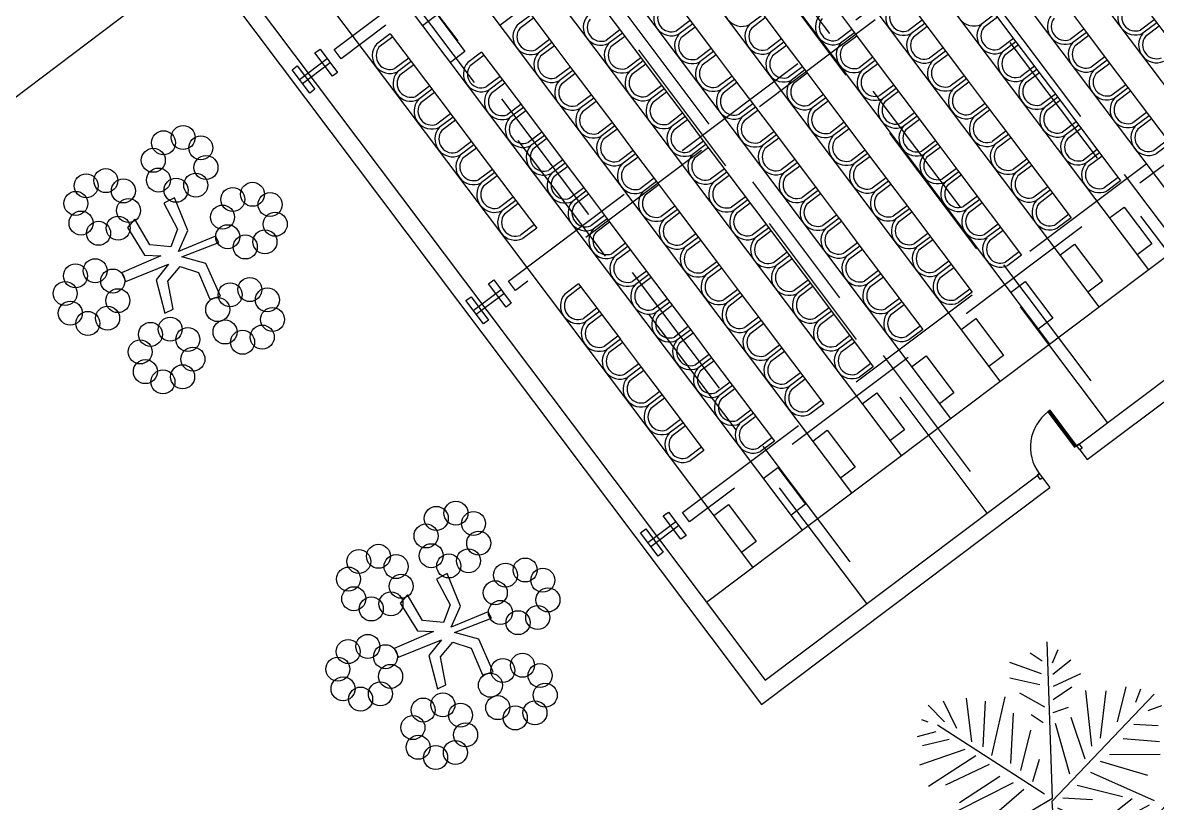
# Model space of a CAD drawing. Header units: millimetres. Extents: x -17017 to 2697, y 1903 to 18260.
# Drawn here: x -16982.965 to -16979.051, y 18223.703 to 18226.397 of the extents above; entities that cross this region are included whole.
import ezdxf

# ---------------------------------------------------------------- set-up
doc = ezdxf.new("R2010")
doc.units = ezdxf.units.MM
doc.linetypes.add('DASHED', pattern=[0.75, 0.5, -0.25])
for name, color, linetype in [('1', 7, 'Continuous'), ('A-Door', 150, 'Continuous'), ('A-Glaz', 92, 'Continuous'), ('CAY', 94, 'Continuous'), ('NET 01', 8, 'Continuous'), ('NT', 1, 'Continuous'), ('red', 1, 'Continuous')]:
    doc.layers.add(name, color=color, linetype=linetype)
doc.styles.add('ATT', font='romans.shx')

# ---------------------------------------------------------------- blocks, each defined once
blk = doc.blocks.new('A$C087A3AA9')
at = {"layer": 'A-Door'}
for points in [[(853, 95), (853, 853), (805, 853), (805, 95)], [(47, 95), (47, 0), (0, 0), (0, 95)], [(900, 95), (900, 0), (853, 0), (853, 95)]]:
    blk.add_lwpolyline(points, close=True, dxfattribs=at)
at = {"layer": 'A-Glaz'}
blk.add_line((829, 853), (829, 95), dxfattribs=at)
at = {"layer": 'NT'}
blk.add_arc((805, 95), 758, 90, 180, dxfattribs=at)
blk = doc.blocks.new('12PPLT13')
at = {"color": 0, "linetype": 'ByBlock'}
for p, q in [((0.0426, 0.2163), (0.1175, 0.5123)), ((0.0819, 0.4233), (0.0324, 0.5059)), ((0.1251, 0.4411), (0.1645, 0.4767)), ((0.0718, 0.3738), (-0.0324, 0.4627)), ((-0.3133, 0.3476), (-0.3336, 0.3946)), ((-0.2128, 0.2671), (-0.209, 0.3928)), ((-0.1544, 0.2226), (-0.1658, 0.3967)), ((0.1137, 0.4017), (0.2064, 0.4233)), ((0.0175, 0.0323), (-0.3715, 0.3655)), ((-0.2636, 0.3014), (-0.2636, 0.3852)), ((-0.1302, 0.1921), (-0.0908, 0.3573)), ((-0.0908, 0.1604), (-0.0044, 0.3852)), ((0.0502, 0.3052), (0.0108, 0.37)), ((0.1137, 0.3624), (0.2319, 0.3878)), ((-0.3397, 0.304), (-0.3867, 0.3193)), ((0.0921, 0.3268), (0.2242, 0.3268)), ((-0.0438, 0.1172), (-0.0121, 0.2747)), ((0.0387, 0.2556), (-0.007, 0.309)), ((0.0781, 0.2772), (0.1671, 0.2874)), ((0.1887, 0.0854), (0.2598, 0.2938)), ((0.2357, 0.093), (0.3271, 0.2861)), ((-0.269, 0.2445), (-0.3909, 0.2673)), ((0.0642, 0.2264), (0.0997, 0.2379)), ((0.0946, 0.074), (0.1302, 0.2391)), ((0.1455, 0.0854), (0.1848, 0.2709)), ((0.2916, 0.0892), (0.3932, 0.2467)), ((-0.209, 0.1883), (-0.3741, 0.1997)), ((0.3462, 0.1045), (0.4453, 0.1997)), ((-0.181, 0.1604), (-0.3716, 0.1299)), ((0.0032, 0.0702), (0.0032, 0.1718)), ((0.4211, 0.1172), (0.472, 0.168)), ((-0.134, 0.14), (-0.275, 0.0841)), ((0.0387, 0.0536), (0.0781, 0.1527)), ((-0.38, 0.0169), (-0.4288, 0.1095)), ((-0.3346, 0.0191), (-0.3818, 0.0803)), ((-0.0794, 0.0892), (-0.2522, 0.0308)), ((0.0175, 0.0323), (0.4923, 0.0968)), ((-0.4211, 0.013), (-0.4745, 0.0727)), ((-0.2891, 0.0211), (-0.3106, 0.0727)), ((0.303, 0.0498), (0.4326, -0.0569)), ((0.3614, 0.0498), (0.4567, -0.0213)), ((0.4364, 0.0536), (0.4999, 0.0219)), ((0.0071, 0.0339), (-0.5317, -0.0124)), ((-0.4605, 0.0092), (-0.5075, 0.027)), ((-0.0058, 0.0056), (-0.2242, -0.3757)), ((0.0071, 0.0339), (0.2789, -0.377)), ((0.0553, 0.0308), (0.1175, -0.0289)), ((0.0985, 0.0257), (0.2039, -0.048)), ((0.1607, 0.0219), (0.2712, -0.1153)), ((0.2128, 0.0308), (0.3271, -0.1509)), ((0.2636, 0.0219), (0.3665, -0.0963)), ((-0.4643, -0.0264), (-0.4898, -0.0696)), ((-0.4211, -0.0264), (-0.4542, -0.1369)), ((-0.3818, -0.0302), (-0.3996, -0.1344)), ((-0.3063, -0.0091), (-0.35, -0.0975)), ((-0.2523, -0.0111), (-0.2777, -0.0543)), ((-0.0476, -0.0366), (-0.1264, -0.0175)), ((-0.0832, -0.0797), (-0.2242, -0.0531)), ((-0.0186, -0.066), (0.0755, -0.1639)), ((-0.1061, -0.1153), (-0.2801, -0.1153)), ((-0.04, -0.1039), (0.0667, -0.2894)), ((0.1201, -0.1136), (0.1887, -0.092)), ((-0.1302, -0.1826), (-0.3348, -0.1471)), ((-0.0591, -0.1509), (0.0387, -0.2855)), ((0.1088, -0.1306), (0.0948, -0.1852)), ((0.1527, -0.1499), (0.2175, -0.1473)), ((0.1785, -0.1941), (0.275, -0.1483)), ((-0.0985, -0.1903), (-0.0197, -0.3364)), ((0.1391, -0.1801), (0.1035, -0.269)), ((-0.1582, -0.2144), (-0.3157, -0.2144)), ((0.1645, -0.2297), (0.0921, -0.3338)), ((0.2064, -0.2297), (0.3424, -0.2017)), ((-0.1734, -0.2538), (-0.3233, -0.2805)), ((-0.1264, -0.2373), (-0.0121, -0.3948)), ((0.1887, -0.2728), (0.1213, -0.4266)), ((0.2319, -0.269), (0.3564, -0.2665)), ((-0.2166, -0.3084), (-0.3081, -0.3592)), ((-0.1455, -0.2767), (-0.0832, -0.4304)), ((0.2064, -0.3084), (0.1785, -0.4228)), ((0.2535, -0.2868), (0.3424, -0.316)), ((-0.2369, -0.3516), (-0.2916, -0.4113)), ((-0.1772, -0.3326), (-0.1505, -0.4228)), ((0.2319, -0.33), (0.2217, -0.4228)), ((0.275, -0.3478), (0.3284, -0.3516)), ((-0.2014, -0.3796), (-0.181, -0.4431)), ((0.2611, -0.377), (0.2674, -0.4228)), ((-0.2331, -0.4075), (-0.2407, -0.4304)), ((0.2928, -0.3948), (0.3106, -0.4012))]:
    blk.add_line(p, q, dxfattribs=at)
at = {"color": 0, "linetype": 'ByBlock', "style": 'ATT'}
for tag, p, flags in [('ITEM', (-1, -3.25), 3), ('ROOM_NUMBER', (-1, -4.5833), 1)]:
    blk.add_attdef(tag, p, '', height=1, dxfattribs=dict(at, flags=flags))
blk = doc.blocks.new('Archi.Space.tree151')
at = {"layer": 'CAY'}
for p, q in [((108.588, 50.499), (108.484, 50.439)), ((108.871, 49.877), (108.588, 50.499)), ((109.51, 50.579), (108.96, 50.298)), ((109.57, 50.399), (109.51, 50.579)), ((108.484, 50.439), (108.781, 49.816)), ((109.124, 50.178), (109.57, 50.399)), ((108.96, 50.298), (108.871, 49.877)), ((109.034, 49.857), (109.124, 50.178)), ((108.41, 49.957), (107.859, 49.697)), ((108.781, 49.816), (108.41, 49.957)), ((107.963, 49.515), (108.395, 49.776)), ((108.395, 49.776), (108.707, 49.676)), ((109.302, 49.656), (109.034, 49.857)), ((109.778, 49.776), (109.302, 49.656)), ((109.853, 49.636), (109.778, 49.776)), ((107.859, 49.697), (107.963, 49.515)), ((108.707, 49.676), (108.692, 49.314)), ((109.005, 49.656), (109.287, 49.455)), ((109.347, 48.933), (109.005, 49.656)), ((109.287, 49.455), (109.853, 49.636)), ((108.871, 49.515), (109.198, 48.853)), ((108.871, 49.234), (108.871, 49.515)), ((108.692, 49.314), (108.261, 49.033)), ((108.41, 48.913), (108.871, 49.234)), ((108.261, 49.033), (108.41, 48.913)), ((109.198, 48.853), (109.347, 48.933))]:
    blk.add_line(p, q, dxfattribs=at)
for centre in [(109.866, 51.496), (107.887, 51.349), (108.222, 51.456), (108.534, 51.295), (109.532, 51.389), (110.178, 51.335), (109.371, 51.077), (107.727, 51.037), (108.641, 50.961), (110.285, 51.001), (107.833, 50.702), (109.478, 50.743), (110.124, 50.689), (108.146, 50.542), (108.48, 50.648), (109.745, 50.542), (106.973, 50.104), (107.308, 50.211), (110.621, 50.161), (107.62, 50.051), (110.287, 50.054), (110.934, 50), (106.812, 49.792), (107.727, 49.716), (110.126, 49.742), (111.04, 49.665), (106.919, 49.458), (107.566, 49.404), (110.233, 49.407), (110.88, 49.353), (107.231, 49.297), (110.545, 49.246), (107.786, 48.809), (108.12, 48.916), (108.432, 48.755), (109.682, 48.815), (109.348, 48.708), (109.994, 48.654), (107.625, 48.497), (108.539, 48.421), (109.187, 48.396), (107.732, 48.163), (110.101, 48.319), (108.044, 48.002), (108.378, 48.109), (109.294, 48.061), (109.94, 48.007), (109.606, 47.9)]:
    blk.add_circle(centre, 0.207, dxfattribs=at)

msp = doc.modelspace()

# ---------------------------------------------------------------- linework, layer by layer
at = {"layer": '1'}
for p, q in [((-16982.7853, 18231.1777), (-16978.7405, 18225.801)), ((-16982.956, 18231.0493), (-16978.9111, 18225.6727)), ((-16983.1266, 18230.9209), (-16979.0818, 18225.5443)), ((-16983.2972, 18230.7926), (-16979.2524, 18225.4159)), ((-16983.4679, 18230.6642), (-16979.4231, 18225.2876)), ((-16983.6385, 18230.5358), (-16979.5937, 18225.1592)), ((-16983.8091, 18230.4075), (-16979.7643, 18225.0308)), ((-16983.9798, 18230.2791), (-16979.935, 18224.9025)), ((-16984.1504, 18230.1507), (-16980.1056, 18224.7741)), ((-16984.9369, 18230.0533), (-16980.416, 18224.0439)), ((-16984.8528, 18230.0414), (-16980.4042, 18224.1279)), ((-16984.321, 18230.0224), (-16980.2762, 18224.6457)), ((-16980.4469, 18224.5174), (-16984.4917, 18229.894)), ((-16980.726, 18226.4887), (-16980.5817, 18226.2969)), ((-16979.9255, 18226.4902), (-16979.8534, 18226.3943)), ((-16979.6827, 18226.5227), (-16979.5385, 18226.3309)), ((-16979.1251, 18226.4918), (-16979.0529, 18226.3959)), ((-16980.9688, 18226.4562), (-16980.8966, 18226.3603)), ((-16980.1683, 18226.4578), (-16980.0962, 18226.3619)), ((-16979.3678, 18226.4593), (-16979.2957, 18226.3634)), ((-16981.2115, 18226.4238), (-16981.2592, 18226.3879)), ((-16981.2031, 18226.4126), (-16981.2507, 18226.3767)), ((-16981.2115, 18226.4238), (-16981.1394, 18226.3279)), ((-16980.411, 18226.4253), (-16980.4587, 18226.3895)), ((-16980.411, 18226.4253), (-16980.4587, 18226.3894)), ((-16980.4026, 18226.4141), (-16980.4503, 18226.3782)), ((-16980.4111, 18226.4253), (-16980.3389, 18226.3294)), ((-16979.6106, 18226.4268), (-16979.6583, 18226.391)), ((-16979.6106, 18226.4268), (-16979.6583, 18226.391)), ((-16979.6022, 18226.4156), (-16979.6498, 18226.3797)), ((-16979.0613, 18226.4071), (-16979.109, 18226.3712)), ((-16980.905, 18226.3716), (-16980.9527, 18226.3357)), ((-16980.6623, 18226.404), (-16980.7099, 18226.3682)), ((-16980.6538, 18226.3928), (-16980.7015, 18226.357)), ((-16980.6538, 18226.3928), (-16980.7015, 18226.357)), ((-16980.6454, 18226.3816), (-16980.693, 18226.3458)), ((-16980.1046, 18226.3731), (-16980.1522, 18226.3372)), ((-16979.8618, 18226.4055), (-16979.9095, 18226.3697)), ((-16979.8534, 18226.3943), (-16979.901, 18226.3585)), ((-16979.8534, 18226.3943), (-16979.901, 18226.3585)), ((-16979.8449, 18226.3831), (-16979.8926, 18226.3473)), ((-16979.8534, 18226.3943), (-16979.7091, 18226.2025)), ((-16979.3041, 18226.3746), (-16979.3518, 18226.3387)), ((-16979.0529, 18226.3959), (-16979.1006, 18226.36)), ((-16979.0529, 18226.3959), (-16979.1006, 18226.36)), ((-16979.0445, 18226.3847), (-16979.0921, 18226.3488)), ((-16979.0529, 18226.3959), (-16978.8365, 18226.1082)), ((-16981.6971, 18226.3588), (-16981.7447, 18226.323)), ((-16981.6971, 18226.3588), (-16981.7447, 18226.323)), ((-16981.6886, 18226.3476), (-16981.7363, 18226.3118)), ((-16981.6971, 18226.3588), (-16981.6249, 18226.2629)), ((-16981.1478, 18226.3391), (-16981.1955, 18226.3032)), ((-16980.8966, 18226.3604), (-16980.9443, 18226.3245)), ((-16980.8966, 18226.3604), (-16980.9443, 18226.3245)), ((-16980.8882, 18226.3491), (-16980.9358, 18226.3133)), ((-16980.8966, 18226.3604), (-16980.7523, 18226.1686)), ((-16980.3474, 18226.3406), (-16980.395, 18226.3048)), ((-16980.3389, 18226.3294), (-16980.3866, 18226.2935)), ((-16980.3389, 18226.3294), (-16980.3866, 18226.2935)), ((-16980.3389, 18226.3294), (-16980.2668, 18226.2335)), ((-16980.0961, 18226.3619), (-16980.1438, 18226.326)), ((-16980.0962, 18226.3619), (-16980.1438, 18226.326)), ((-16980.0877, 18226.3506), (-16980.1354, 18226.3148)), ((-16980.0962, 18226.3619), (-16980.024, 18226.266)), ((-16979.5469, 18226.3421), (-16979.5946, 18226.3063)), ((-16979.5385, 18226.3309), (-16979.5861, 18226.2951)), ((-16979.5385, 18226.3309), (-16979.5861, 18226.2951)), ((-16979.5385, 18226.3309), (-16979.4663, 18226.235)), ((-16979.2957, 18226.3634), (-16979.3434, 18226.3275)), ((-16979.2957, 18226.3634), (-16979.3433, 18226.3275)), ((-16979.2873, 18226.3522), (-16979.3349, 18226.3163)), ((-16979.2957, 18226.3634), (-16979.2235, 18226.2675)), ((-16981.3821, 18226.2954), (-16981.4298, 18226.2596)), ((-16981.3822, 18226.2954), (-16981.31, 18226.1995)), ((-16981.1394, 18226.3279), (-16981.187, 18226.292)), ((-16981.1394, 18226.3279), (-16981.187, 18226.292)), ((-16981.131, 18226.3167), (-16981.1786, 18226.2808)), ((-16981.1394, 18226.3279), (-16981.0672, 18226.232)), ((-16980.5901, 18226.3081), (-16980.6378, 18226.2723)), ((-16980.5817, 18226.2969), (-16980.6293, 18226.2611)), ((-16980.5817, 18226.2969), (-16980.6293, 18226.2611)), ((-16980.5817, 18226.2969), (-16980.5096, 18226.201)), ((-16980.3305, 18226.3182), (-16980.3782, 18226.2823)), ((-16979.7897, 18226.3097), (-16979.8373, 18226.2738)), ((-16979.7812, 18226.2985), (-16979.8289, 18226.2626)), ((-16979.7812, 18226.2985), (-16979.8289, 18226.2626)), ((-16979.53, 18226.3197), (-16979.5777, 18226.2838)), ((-16981.6334, 18226.2741), (-16981.681, 18226.2383)), ((-16981.6249, 18226.2629), (-16981.6726, 18226.2271)), ((-16981.6249, 18226.2629), (-16981.6726, 18226.2271)), ((-16981.6165, 18226.2517), (-16981.6641, 18226.2159)), ((-16981.6249, 18226.2629), (-16981.4806, 18226.0711)), ((-16981.3737, 18226.2842), (-16981.4214, 18226.2483)), ((-16980.8329, 18226.2757), (-16980.8805, 18226.2398)), ((-16980.8244, 18226.2645), (-16980.8721, 18226.2286)), ((-16980.8244, 18226.2645), (-16980.8721, 18226.2286)), ((-16980.816, 18226.2532), (-16980.8637, 18226.2174)), ((-16980.5733, 18226.2857), (-16980.6209, 18226.2499)), ((-16980.0325, 18226.2772), (-16980.0801, 18226.2413)), ((-16980.024, 18226.266), (-16980.0717, 18226.2301)), ((-16980.024, 18226.266), (-16980.0717, 18226.2301)), ((-16980.0156, 18226.2548), (-16980.0632, 18226.2189)), ((-16980.024, 18226.266), (-16979.8797, 18226.0742)), ((-16979.7728, 18226.2872), (-16979.8205, 18226.2514)), ((-16979.232, 18226.2787), (-16979.2796, 18226.2429)), ((-16979.2235, 18226.2675), (-16979.2712, 18226.2316)), ((-16979.2235, 18226.2675), (-16979.2712, 18226.2317)), ((-16979.2151, 18226.2563), (-16979.2628, 18226.2204)), ((-16979.2235, 18226.2675), (-16979.0071, 18225.9798)), ((-16981.3184, 18226.2107), (-16981.3661, 18226.1749)), ((-16981.0757, 18226.2432), (-16981.1233, 18226.2073)), ((-16981.0672, 18226.232), (-16981.1149, 18226.1961)), ((-16981.0672, 18226.232), (-16981.1149, 18226.1961)), ((-16981.0588, 18226.2208), (-16981.1065, 18226.1849)), ((-16981.0672, 18226.232), (-16980.923, 18226.0402)), ((-16980.518, 18226.2122), (-16980.5656, 18226.1764)), ((-16980.2752, 18226.2447), (-16980.3229, 18226.2089)), ((-16980.2668, 18226.2335), (-16980.3145, 18226.1976)), ((-16980.2668, 18226.2335), (-16980.3144, 18226.1976)), ((-16980.2584, 18226.2223), (-16980.306, 18226.1864)), ((-16980.2668, 18226.2335), (-16980.1947, 18226.1376)), ((-16979.7175, 18226.2138), (-16979.7652, 18226.1779)), ((-16979.4748, 18226.2462), (-16979.5224, 18226.2104)), ((-16979.4663, 18226.235), (-16979.514, 18226.1992)), ((-16979.4663, 18226.235), (-16979.514, 18226.1992)), ((-16979.4579, 18226.2238), (-16979.5055, 18226.188)), ((-16979.4663, 18226.235), (-16979.3942, 18226.1391)), ((-16981.5612, 18226.1783), (-16981.6089, 18226.1424)), ((-16981.31, 18226.1995), (-16981.3577, 18226.1637)), ((-16981.31, 18226.1995), (-16981.3577, 18226.1637)), ((-16981.3016, 18226.1883), (-16981.3492, 18226.1524)), ((-16981.31, 18226.1995), (-16981.2379, 18226.1036)), ((-16980.7608, 18226.1798), (-16980.8084, 18226.1439)), ((-16980.6067, 18224.3971), (-16978.2286, 18226.1861)), ((-16980.5095, 18226.201), (-16980.5572, 18226.1652)), ((-16980.5096, 18226.201), (-16980.5572, 18226.1652)), ((-16980.5011, 18226.1898), (-16980.5488, 18226.154)), ((-16980.5096, 18226.201), (-16980.4374, 18226.1051)), ((-16979.9603, 18226.1813), (-16980.008, 18226.1454)), ((-16979.7091, 18226.2026), (-16979.7568, 18226.1667)), ((-16979.7091, 18226.2025), (-16979.7568, 18226.1667)), ((-16979.7007, 18226.1913), (-16979.7483, 18226.1555)), ((-16979.7091, 18226.2025), (-16979.637, 18226.1066)), ((-16979.1598, 18226.1828), (-16979.2075, 18226.147)), ((-16979.1514, 18226.1716), (-16979.1991, 18226.1358)), ((-16979.1514, 18226.1716), (-16979.1991, 18226.1358)), ((-16981.5528, 18226.167), (-16981.6004, 18226.1312)), ((-16981.5528, 18226.167), (-16981.6004, 18226.1312)), ((-16981.5444, 18226.1558), (-16981.592, 18226.12)), ((-16981.0035, 18226.1473), (-16981.0512, 18226.1115)), ((-16980.9951, 18226.1361), (-16981.0427, 18226.1002)), ((-16980.9951, 18226.1361), (-16981.0427, 18226.1002)), ((-16980.7523, 18226.1686), (-16980.8, 18226.1327)), ((-16980.7523, 18226.1686), (-16980.8, 18226.1327)), ((-16980.7439, 18226.1573), (-16980.7916, 18226.1215)), ((-16980.7523, 18226.1686), (-16980.6802, 18226.0727)), ((-16980.2031, 18226.1488), (-16980.2507, 18226.113)), ((-16980.1946, 18226.1376), (-16980.2423, 18226.1017)), ((-16980.1946, 18226.1376), (-16980.2423, 18226.1018)), ((-16980.1946, 18226.1376), (-16980.0504, 18225.9458)), ((-16979.9519, 18226.1701), (-16979.9995, 18226.1342)), ((-16979.9519, 18226.1701), (-16979.9995, 18226.1342)), ((-16979.9434, 18226.1589), (-16979.9911, 18226.123)), ((-16979.4026, 18226.1503), (-16979.4503, 18226.1145)), ((-16979.3942, 18226.1391), (-16979.4418, 18226.1033)), ((-16979.3942, 18226.1391), (-16979.4418, 18226.1033)), ((-16979.3942, 18226.1391), (-16979.1777, 18225.8515)), ((-16979.143, 18226.1604), (-16979.1906, 18226.1245)), ((-16981.2463, 18226.1148), (-16981.294, 18226.079)), ((-16981.2379, 18226.1036), (-16981.2855, 18226.0678)), ((-16981.2379, 18226.1036), (-16981.2855, 18226.0678)), ((-16981.2379, 18226.1036), (-16981.0936, 18225.9118)), ((-16980.9867, 18226.1249), (-16981.0343, 18226.089)), ((-16980.4459, 18226.1163), (-16980.4935, 18226.0805)), ((-16980.4374, 18226.1051), (-16980.4851, 18226.0693)), ((-16980.4374, 18226.1051), (-16980.4851, 18226.0693)), ((-16980.429, 18226.0939), (-16980.4767, 18226.0581)), ((-16980.4374, 18226.1051), (-16980.3653, 18226.0092)), ((-16980.1862, 18226.1264), (-16980.2339, 18226.0905)), ((-16979.6454, 18226.1179), (-16979.6931, 18226.082)), ((-16979.637, 18226.1067), (-16979.6846, 18226.0708)), ((-16979.6369, 18226.1067), (-16979.6846, 18226.0708)), ((-16979.6285, 18226.0954), (-16979.6762, 18226.0596)), ((-16979.637, 18226.1067), (-16979.5648, 18226.0108)), ((-16979.3857, 18226.1279), (-16979.4334, 18226.0921)), ((-16981.4891, 18226.0824), (-16981.5367, 18226.0465)), ((-16981.4806, 18226.0712), (-16981.5283, 18226.0353)), ((-16981.4806, 18226.0711), (-16981.5283, 18226.0353)), ((-16981.4722, 18226.0599), (-16981.5199, 18226.0241)), ((-16981.4807, 18226.0711), (-16981.4085, 18225.9752)), ((-16981.2294, 18226.0924), (-16981.2771, 18226.0566)), ((-16980.6886, 18226.0839), (-16980.7363, 18226.048)), ((-16980.6802, 18226.0727), (-16980.7279, 18226.0368)), ((-16980.6802, 18226.0727), (-16980.7278, 18226.0368)), ((-16980.6718, 18226.0614), (-16980.7194, 18226.0256)), ((-16980.6802, 18226.0727), (-16980.6081, 18225.9768)), ((-16979.8882, 18226.0854), (-16979.9358, 18226.0495)), ((-16979.8797, 18226.0742), (-16979.9274, 18226.0383)), ((-16979.8797, 18226.0742), (-16979.9274, 18226.0383)), ((-16979.8713, 18226.063), (-16979.919, 18226.0271)), ((-16979.8797, 18226.0742), (-16979.8076, 18225.9783)), ((-16979.3305, 18226.0545), (-16979.3781, 18226.0186)), ((-16979.0877, 18226.0869), (-16979.1353, 18226.0511)), ((-16979.0792, 18226.0757), (-16979.1269, 18226.0399)), ((-16979.0792, 18226.0757), (-16979.1269, 18226.0399)), ((-16979.0708, 18226.0645), (-16979.1185, 18226.0287)), ((-16981.1742, 18226.0189), (-16981.2218, 18225.9831)), ((-16980.9314, 18226.0514), (-16980.979, 18226.0156)), ((-16980.9229, 18226.0402), (-16980.9706, 18226.0043)), ((-16980.923, 18226.0402), (-16980.9706, 18226.0043)), ((-16980.9145, 18226.029), (-16980.9622, 18225.9931)), ((-16980.923, 18226.0402), (-16980.8508, 18225.9443)), ((-16980.3737, 18226.0204), (-16980.4214, 18225.9846)), ((-16980.1309, 18226.0529), (-16980.1786, 18226.0171)), ((-16980.1225, 18226.0417), (-16980.1702, 18226.0059)), ((-16980.1225, 18226.0417), (-16980.1702, 18226.0059)), ((-16980.1141, 18226.0305), (-16980.1617, 18225.9946)), ((-16979.5732, 18226.022), (-16979.6209, 18225.9861)), ((-16979.322, 18226.0432), (-16979.3697, 18226.0074)), ((-16979.322, 18226.0432), (-16979.3697, 18226.0074)), ((-16979.3136, 18226.032), (-16979.3613, 18225.9962)), ((-16979.3288, 18224.9369), (-16977.8524, 18226.0476)), ((-16981.4169, 18225.9865), (-16981.4646, 18225.9506)), ((-16981.1657, 18226.0077), (-16981.2134, 18225.9719)), ((-16981.1657, 18226.0077), (-16981.2134, 18225.9719)), ((-16981.1573, 18225.9965), (-16981.2049, 18225.9607)), ((-16980.6165, 18225.988), (-16980.6641, 18225.9521)), ((-16980.608, 18225.9768), (-16980.6557, 18225.9409)), ((-16980.6081, 18225.9768), (-16980.6557, 18225.9409)), ((-16980.6081, 18225.9768), (-16980.5359, 18225.8809)), ((-16980.3653, 18226.0092), (-16980.4129, 18225.9734)), ((-16980.3653, 18226.0092), (-16980.4129, 18225.9734)), ((-16980.3568, 18225.998), (-16980.4045, 18225.9622)), ((-16980.3653, 18226.0092), (-16980.221, 18225.8174)), ((-16979.816, 18225.9895), (-16979.8637, 18225.9536)), ((-16979.8076, 18225.9783), (-16979.8553, 18225.9424)), ((-16979.8076, 18225.9783), (-16979.8552, 18225.9424)), ((-16979.8076, 18225.9783), (-16979.7355, 18225.8824)), ((-16979.5648, 18226.0108), (-16979.6125, 18225.9749)), ((-16979.5648, 18226.0108), (-16979.6125, 18225.9749)), ((-16979.5564, 18225.9996), (-16979.604, 18225.9637)), ((-16979.5648, 18226.0108), (-16979.3484, 18225.7231)), ((-16979.0155, 18225.991), (-16979.0632, 18225.9552)), ((-16979.0071, 18225.9798), (-16979.0548, 18225.944)), ((-16979.0071, 18225.9798), (-16979.0548, 18225.944)), ((-16981.4085, 18225.9753), (-16981.4562, 18225.9394)), ((-16981.4085, 18225.9753), (-16981.4562, 18225.9394)), ((-16981.4001, 18225.964), (-16981.4477, 18225.9282)), ((-16981.4085, 18225.9753), (-16981.2642, 18225.7835)), ((-16980.8593, 18225.9555), (-16980.9069, 18225.9197)), ((-16980.8508, 18225.9443), (-16980.8985, 18225.9084)), ((-16980.8508, 18225.9443), (-16980.8985, 18225.9084)), ((-16980.8508, 18225.9443), (-16980.7787, 18225.8484)), ((-16980.5996, 18225.9655), (-16980.6473, 18225.9297)), ((-16980.0588, 18225.957), (-16980.1065, 18225.9212)), ((-16980.0504, 18225.9458), (-16980.098, 18225.91)), ((-16980.0504, 18225.9458), (-16980.098, 18225.91)), ((-16980.0504, 18225.9458), (-16979.9782, 18225.8499)), ((-16979.7992, 18225.9671), (-16979.8468, 18225.9312)), ((-16979.2583, 18225.9586), (-16979.306, 18225.9227)), ((-16979.2499, 18225.9474), (-16979.2975, 18225.9115)), ((-16979.2499, 18225.9474), (-16979.2975, 18225.9115)), ((-16979.2927, 18224.889), (-16977.8643, 18225.9636)), ((-16981.102, 18225.923), (-16981.1497, 18225.8872)), ((-16981.0936, 18225.9118), (-16981.1413, 18225.876)), ((-16981.0936, 18225.9118), (-16981.1412, 18225.876)), ((-16981.0852, 18225.9006), (-16981.1328, 18225.8648)), ((-16981.0936, 18225.9118), (-16981.0215, 18225.8159)), ((-16980.8424, 18225.9331), (-16980.8901, 18225.8972)), ((-16980.3016, 18225.9246), (-16980.3492, 18225.8887)), ((-16980.2931, 18225.9133), (-16980.3408, 18225.8775)), ((-16980.2931, 18225.9133), (-16980.3408, 18225.8775)), ((-16980.2847, 18225.9021), (-16980.3324, 18225.8663)), ((-16980.0419, 18225.9346), (-16980.0896, 18225.8987)), ((-16979.5011, 18225.9261), (-16979.5488, 18225.8902)), ((-16979.4927, 18225.9149), (-16979.5403, 18225.879)), ((-16979.4927, 18225.9149), (-16979.5403, 18225.879)), ((-16979.4842, 18225.9037), (-16979.5319, 18225.8678)), ((-16979.2415, 18225.9361), (-16979.2891, 18225.9003)), ((-16981.3448, 18225.8906), (-16981.3925, 18225.8547)), ((-16981.3364, 18225.8794), (-16981.384, 18225.8435)), ((-16981.3364, 18225.8794), (-16981.384, 18225.8435)), ((-16981.3279, 18225.8681), (-16981.3756, 18225.8323)), ((-16980.7871, 18225.8596), (-16980.8348, 18225.8238)), ((-16980.5444, 18225.8921), (-16980.592, 18225.8562)), ((-16980.5359, 18225.8809), (-16980.5836, 18225.845)), ((-16980.5359, 18225.8809), (-16980.5836, 18225.845)), ((-16980.5275, 18225.8697), (-16980.5751, 18225.8338)), ((-16980.5359, 18225.8809), (-16980.3916, 18225.6891)), ((-16979.9867, 18225.8611), (-16980.0343, 18225.8253)), ((-16979.7439, 18225.8936), (-16979.7915, 18225.8578)), ((-16979.7354, 18225.8824), (-16979.7831, 18225.8465)), ((-16979.7354, 18225.8824), (-16979.7831, 18225.8465)), ((-16979.727, 18225.8712), (-16979.7747, 18225.8353)), ((-16979.7354, 18225.8824), (-16979.519, 18225.5947)), ((-16979.1862, 18225.8627), (-16979.2338, 18225.8268)), ((-16981.0299, 18225.8271), (-16981.0775, 18225.7913)), ((-16980.7787, 18225.8484), (-16980.8264, 18225.8125)), ((-16980.7787, 18225.8484), (-16980.8263, 18225.8125)), ((-16980.7703, 18225.8372), (-16980.8179, 18225.8013)), ((-16980.7787, 18225.8484), (-16980.7066, 18225.7525)), ((-16980.2294, 18225.8287), (-16980.2771, 18225.7928)), ((-16979.9782, 18225.8499), (-16980.0259, 18225.8141)), ((-16979.9782, 18225.8499), (-16980.0259, 18225.8141)), ((-16979.9698, 18225.8387), (-16980.0174, 18225.8029)), ((-16979.9782, 18225.8499), (-16979.9061, 18225.754)), ((-16979.429, 18225.8302), (-16979.4766, 18225.7943)), ((-16979.1777, 18225.8515), (-16979.2254, 18225.8156)), ((-16979.1777, 18225.8515), (-16979.2254, 18225.8156)), ((-16981.2727, 18225.7947), (-16981.3203, 18225.7588)), ((-16981.2642, 18225.7835), (-16981.3119, 18225.7476)), ((-16981.2642, 18225.7835), (-16981.3119, 18225.7476)), ((-16981.2642, 18225.7835), (-16981.1921, 18225.6876)), ((-16981.0214, 18225.8159), (-16981.0691, 18225.7801)), ((-16981.0215, 18225.8159), (-16981.0691, 18225.7801)), ((-16981.013, 18225.8047), (-16981.0607, 18225.7689)), ((-16981.0215, 18225.8159), (-16980.9493, 18225.72)), ((-16980.4722, 18225.7962), (-16980.5199, 18225.7603)), ((-16980.4638, 18225.785), (-16980.5114, 18225.7491)), ((-16980.4638, 18225.785), (-16980.5114, 18225.7491)), ((-16980.221, 18225.8175), (-16980.2687, 18225.7816)), ((-16980.221, 18225.8174), (-16980.2687, 18225.7816)), ((-16980.2126, 18225.8062), (-16980.2602, 18225.7704)), ((-16980.221, 18225.8174), (-16980.1489, 18225.7215)), ((-16979.6717, 18225.7977), (-16979.7194, 18225.7619)), ((-16979.6633, 18225.7865), (-16979.711, 18225.7507)), ((-16979.6633, 18225.7865), (-16979.711, 18225.7507)), ((-16979.4205, 18225.819), (-16979.4682, 18225.7831)), ((-16979.4205, 18225.819), (-16979.4682, 18225.7831)), ((-16979.4121, 18225.8078), (-16979.4597, 18225.7719)), ((-16981.2558, 18225.7722), (-16981.3035, 18225.7364)), ((-16980.715, 18225.7637), (-16980.7627, 18225.7279)), ((-16980.7066, 18225.7525), (-16980.7542, 18225.7166)), ((-16980.7065, 18225.7525), (-16980.7542, 18225.7166)), ((-16980.6981, 18225.7413), (-16980.7458, 18225.7054)), ((-16980.7066, 18225.7525), (-16980.5623, 18225.5607)), ((-16980.4553, 18225.7738), (-16980.503, 18225.7379)), ((-16979.9145, 18225.7652), (-16979.9622, 18225.7294)), ((-16979.9061, 18225.754), (-16979.9537, 18225.7182)), ((-16979.9061, 18225.754), (-16979.9537, 18225.7182)), ((-16979.8976, 18225.7428), (-16979.9453, 18225.707)), ((-16979.9061, 18225.754), (-16979.6897, 18225.4663)), ((-16979.6549, 18225.7753), (-16979.7025, 18225.7394)), ((-16980.9578, 18225.7312), (-16981.0054, 18225.6954)), ((-16980.9493, 18225.72), (-16980.997, 18225.6842)), ((-16980.9493, 18225.72), (-16980.997, 18225.6842)), ((-16980.9409, 18225.7088), (-16980.9886, 18225.673)), ((-16980.9493, 18225.72), (-16980.8772, 18225.6241)), ((-16980.1573, 18225.7328), (-16980.205, 18225.6969)), ((-16980.1489, 18225.7216), (-16980.1965, 18225.6857)), ((-16980.1489, 18225.7216), (-16980.1965, 18225.6857)), ((-16980.1404, 18225.7103), (-16980.1881, 18225.6745)), ((-16980.1489, 18225.7216), (-16980.0767, 18225.6257)), ((-16979.5996, 18225.7018), (-16979.6472, 18225.666)), ((-16979.3568, 18225.7343), (-16979.4045, 18225.6984)), ((-16979.3484, 18225.7231), (-16979.396, 18225.6872)), ((-16979.3484, 18225.7231), (-16979.396, 18225.6872)), ((-16981.2005, 18225.6988), (-16981.2482, 18225.6629)), ((-16981.1921, 18225.6876), (-16981.2398, 18225.6517)), ((-16981.1921, 18225.6876), (-16981.2397, 18225.6517)), ((-16980.6428, 18225.6678), (-16980.6905, 18225.632)), ((-16980.4001, 18225.7003), (-16980.4477, 18225.6644)), ((-16980.3916, 18225.6891), (-16980.4393, 18225.6532)), ((-16980.3916, 18225.6891), (-16980.4393, 18225.6532)), ((-16980.3832, 18225.6779), (-16980.4309, 18225.642)), ((-16980.3916, 18225.6891), (-16980.3195, 18225.5932)), ((-16979.8424, 18225.6693), (-16979.89, 18225.6335)), ((-16979.5911, 18225.6906), (-16979.6388, 18225.6548)), ((-16979.5911, 18225.6906), (-16979.6388, 18225.6548)), ((-16979.5827, 18225.6794), (-16979.6304, 18225.6435)), ((-16980.8856, 18225.6353), (-16980.9333, 18225.5995)), ((-16980.8772, 18225.6241), (-16980.9249, 18225.5883)), ((-16980.8772, 18225.6241), (-16980.9248, 18225.5883)), ((-16980.8772, 18225.6241), (-16980.7329, 18225.4323)), ((-16980.6344, 18225.6566), (-16980.6821, 18225.6208)), ((-16980.6344, 18225.6566), (-16980.6821, 18225.6208)), ((-16980.626, 18225.6454), (-16980.6736, 18225.6095)), ((-16980.0852, 18225.6369), (-16980.1328, 18225.601)), ((-16980.0767, 18225.6257), (-16980.1244, 18225.5898)), ((-16980.0767, 18225.6257), (-16980.1244, 18225.5898)), ((-16980.0767, 18225.6257), (-16979.8603, 18225.338)), ((-16979.8339, 18225.6581), (-16979.8816, 18225.6223)), ((-16979.8339, 18225.6581), (-16979.8816, 18225.6223)), ((-16979.8255, 18225.6469), (-16979.8732, 18225.6111)), ((-16980.8688, 18225.6129), (-16980.9164, 18225.5771)), ((-16980.3279, 18225.6044), (-16980.3756, 18225.5685)), ((-16980.3195, 18225.5932), (-16980.3672, 18225.5573)), ((-16980.3195, 18225.5932), (-16980.3672, 18225.5573)), ((-16980.3195, 18225.5932), (-16980.2474, 18225.4973)), ((-16980.0683, 18225.6145), (-16980.1159, 18225.5786)), ((-16979.5275, 18225.6059), (-16979.5751, 18225.5701)), ((-16979.519, 18225.5947), (-16979.5667, 18225.5589)), ((-16979.519, 18225.5947), (-16979.5667, 18225.5589)), ((-16980.5707, 18225.5719), (-16980.6184, 18225.5361)), ((-16980.5623, 18225.5607), (-16980.6099, 18225.5249)), ((-16980.5623, 18225.5607), (-16980.6099, 18225.5249)), ((-16980.5538, 18225.5495), (-16980.6015, 18225.5136)), ((-16980.5623, 18225.5607), (-16980.4901, 18225.4648)), ((-16980.3111, 18225.582), (-16980.3587, 18225.5461)), ((-16979.7702, 18225.5735), (-16979.8179, 18225.5376)), ((-16979.7618, 18225.5623), (-16979.8094, 18225.5264)), ((-16979.7618, 18225.5623), (-16979.8094, 18225.5264)), ((-16979.7534, 18225.551), (-16979.801, 18225.5152)), ((-16980.8135, 18225.5394), (-16980.8611, 18225.5036)), ((-16980.805, 18225.5282), (-16980.8527, 18225.4924)), ((-16980.805, 18225.5282), (-16980.8527, 18225.4924)), ((-16980.7966, 18225.517), (-16980.8443, 18225.4812)), ((-16980.2558, 18225.5085), (-16980.3034, 18225.4726)), ((-16980.013, 18225.541), (-16980.0607, 18225.5051)), ((-16980.0046, 18225.5298), (-16980.0522, 18225.4939)), ((-16980.0046, 18225.5298), (-16980.0522, 18225.4939)), ((-16979.9961, 18225.5186), (-16980.0438, 18225.4827)), ((-16981.0478, 18225.4958), (-16981.0955, 18225.4599)), ((-16981.0478, 18225.4958), (-16981.0955, 18225.4599)), ((-16981.0394, 18225.4846), (-16981.087, 18225.4487)), ((-16981.0478, 18225.4958), (-16980.9035, 18225.304)), ((-16980.4986, 18225.476), (-16980.5462, 18225.4402)), ((-16980.2473, 18225.4973), (-16980.295, 18225.4614)), ((-16980.2473, 18225.4973), (-16980.295, 18225.4614)), ((-16980.2389, 18225.4861), (-16980.2866, 18225.4502)), ((-16980.2473, 18225.4973), (-16980.0309, 18225.2096)), ((-16979.6981, 18225.4776), (-16979.7457, 18225.4417)), ((-16980.7413, 18225.4436), (-16980.789, 18225.4077)), ((-16980.7329, 18225.4324), (-16980.7806, 18225.3965)), ((-16980.7329, 18225.4323), (-16980.7806, 18225.3965)), ((-16980.7329, 18225.4323), (-16980.6608, 18225.3364)), ((-16980.4901, 18225.4648), (-16980.5378, 18225.429)), ((-16980.4901, 18225.4648), (-16980.5378, 18225.429)), ((-16980.4817, 18225.4536), (-16980.5294, 18225.4178)), ((-16980.4901, 18225.4648), (-16980.418, 18225.3689)), ((-16979.9409, 18225.4451), (-16979.9885, 18225.4092)), ((-16979.9324, 18225.4339), (-16979.9801, 18225.398)), ((-16979.9324, 18225.4339), (-16979.9801, 18225.398)), ((-16979.6896, 18225.4664), (-16979.7373, 18225.4305)), ((-16979.6896, 18225.4664), (-16979.7373, 18225.4305)), ((-16980.9841, 18225.4111), (-16981.0318, 18225.3752)), ((-16980.9757, 18225.3999), (-16981.0233, 18225.364)), ((-16980.9757, 18225.3999), (-16981.0233, 18225.364)), ((-16980.9672, 18225.3887), (-16981.0149, 18225.3528)), ((-16980.7245, 18225.4211), (-16980.7721, 18225.3853)), ((-16980.1836, 18225.4126), (-16980.2313, 18225.3768)), ((-16980.1752, 18225.4014), (-16980.2229, 18225.3656)), ((-16980.1752, 18225.4014), (-16980.2229, 18225.3656)), ((-16980.1668, 18225.3902), (-16980.2144, 18225.3543)), ((-16979.924, 18225.4227), (-16979.9716, 18225.3868)), ((-16980.4264, 18225.3801), (-16980.4741, 18225.3443)), ((-16980.418, 18225.3689), (-16980.4656, 18225.3331)), ((-16980.418, 18225.3689), (-16980.4656, 18225.3331)), ((-16980.4095, 18225.3577), (-16980.4572, 18225.3219)), ((-16980.418, 18225.3689), (-16980.2016, 18225.0812)), ((-16980.912, 18225.3152), (-16980.9596, 18225.2793)), ((-16980.6692, 18225.3477), (-16980.7169, 18225.3118)), ((-16980.6608, 18225.3365), (-16980.7084, 18225.3006)), ((-16980.6608, 18225.3364), (-16980.7084, 18225.3006)), ((-16980.6523, 18225.3252), (-16980.7, 18225.2894)), ((-16980.6608, 18225.3364), (-16980.5886, 18225.2406)), ((-16980.1115, 18225.3167), (-16980.1592, 18225.2809)), ((-16979.8687, 18225.3492), (-16979.9164, 18225.3133)), ((-16979.8603, 18225.338), (-16979.9079, 18225.3021)), ((-16979.8603, 18225.338), (-16979.9079, 18225.3021)), ((-16980.9035, 18225.304), (-16980.9512, 18225.2681)), ((-16980.9035, 18225.304), (-16980.9512, 18225.2681)), ((-16980.8951, 18225.2928), (-16980.9428, 18225.2569)), ((-16980.9036, 18225.304), (-16980.8314, 18225.2081)), ((-16980.3543, 18225.2842), (-16980.4019, 18225.2484)), ((-16980.3458, 18225.273), (-16980.3935, 18225.2372)), ((-16980.3458, 18225.273), (-16980.3935, 18225.2372)), ((-16980.1031, 18225.3055), (-16980.1507, 18225.2697)), ((-16980.1031, 18225.3055), (-16980.1507, 18225.2697)), ((-16980.0946, 18225.2943), (-16980.1423, 18225.2584)), ((-16980.5971, 18225.2518), (-16980.6447, 18225.2159)), ((-16980.5886, 18225.2406), (-16980.6363, 18225.2047)), ((-16980.5886, 18225.2406), (-16980.6363, 18225.2047)), ((-16980.5886, 18225.2406), (-16980.3722, 18224.9529)), ((-16980.3374, 18225.2618), (-16980.3851, 18225.226)), ((-16980.8398, 18225.2193), (-16980.8875, 18225.1834)), ((-16980.8314, 18225.2081), (-16980.8791, 18225.1722)), ((-16980.8314, 18225.2081), (-16980.8791, 18225.1722)), ((-16980.823, 18225.1969), (-16980.8706, 18225.161)), ((-16980.8314, 18225.2081), (-16980.7593, 18225.1122)), ((-16980.5802, 18225.2294), (-16980.6278, 18225.1935)), ((-16980.0394, 18225.2208), (-16980.087, 18225.185)), ((-16980.0309, 18225.2096), (-16980.0786, 18225.1738)), ((-16980.0309, 18225.2096), (-16980.0786, 18225.1738)), ((-16980.5249, 18225.1559), (-16980.5726, 18225.12)), ((-16980.2821, 18225.1884), (-16980.3298, 18225.1525)), ((-16980.2737, 18225.1771), (-16980.3214, 18225.1413)), ((-16980.2737, 18225.1771), (-16980.3214, 18225.1413)), ((-16980.2653, 18225.1659), (-16980.3129, 18225.1301)), ((-16980.7677, 18225.1234), (-16980.8153, 18225.0875)), ((-16980.5165, 18225.1447), (-16980.5641, 18225.1088)), ((-16980.5165, 18225.1447), (-16980.5641, 18225.1088)), ((-16980.508, 18225.1335), (-16980.5557, 18225.0976)), ((-16980.7592, 18225.1122), (-16980.8069, 18225.0763)), ((-16980.7592, 18225.1122), (-16980.8069, 18225.0763)), ((-16980.7508, 18225.101), (-16980.7985, 18225.0651)), ((-16980.7592, 18225.1122), (-16980.615, 18224.9204)), ((-16980.21, 18225.0925), (-16980.2576, 18225.0566)), ((-16980.2015, 18225.0813), (-16980.2492, 18225.0454)), ((-16980.2015, 18225.0813), (-16980.2492, 18225.0454)), ((-16980.4528, 18225.06), (-16980.5004, 18225.0241)), ((-16980.4443, 18225.0488), (-16980.492, 18225.0129)), ((-16980.4443, 18225.0488), (-16980.492, 18225.0129)), ((-16980.4359, 18225.0376), (-16980.4836, 18225.0017)), ((-16980.6955, 18225.0275), (-16980.7432, 18224.9917)), ((-16980.6871, 18225.0163), (-16980.7348, 18224.9805)), ((-16980.6871, 18225.0163), (-16980.7348, 18224.9805)), ((-16980.6787, 18225.0051), (-16980.7263, 18224.9692)), ((-16980.3806, 18224.9641), (-16980.4283, 18224.9282)), ((-16980.6234, 18224.9316), (-16980.6711, 18224.8958)), ((-16980.615, 18224.9204), (-16980.6626, 18224.8846)), ((-16980.615, 18224.9204), (-16980.6626, 18224.8846)), ((-16980.3722, 18224.9529), (-16980.4198, 18224.917)), ((-16980.3722, 18224.9529), (-16980.4198, 18224.917)), ((-16979.3181, 18224.9228), (-16979.2927, 18224.889)), ((-16980.4042, 18224.1279), (-16979.4575, 18224.8401)), ((-16979.4468, 18224.826), (-16979.4214, 18224.7922)), ((-16980.416, 18224.0439), (-16979.4214, 18224.7922))]:
    msp.add_line(p, q, dxfattribs=at)
for points in [[(-16981.4152, 18226.5149), (-16981.3648, 18226.5528), (-16981.269, 18226.4254), (-16981.3194, 18226.3875)], [(-16981.5858, 18226.3865), (-16981.5355, 18226.4244), (-16981.4396, 18226.2971), (-16981.49, 18226.2592)], [(-16979.216, 18225.7228), (-16979.1657, 18225.7606), (-16979.0699, 18225.6333), (-16979.1202, 18225.5954)], [(-16979.3867, 18225.5944), (-16979.3363, 18225.6323), (-16979.2405, 18225.5049), (-16979.2908, 18225.467)], [(-16979.5573, 18225.466), (-16979.5069, 18225.5039), (-16979.4111, 18225.3765), (-16979.4615, 18225.3387)], [(-16979.7279, 18225.3376), (-16979.6776, 18225.3755), (-16979.5818, 18225.2482), (-16979.6321, 18225.2103)], [(-16979.8986, 18225.2093), (-16979.8482, 18225.2472), (-16979.7524, 18225.1198), (-16979.8028, 18225.0819)], [(-16980.0692, 18225.0809), (-16980.0188, 18225.1188), (-16979.923, 18224.9914), (-16979.9734, 18224.9535)], [(-16980.2398, 18224.9525), (-16980.1895, 18224.9904), (-16980.0937, 18224.8631), (-16980.144, 18224.8252)], [(-16980.4105, 18224.8242), (-16980.3601, 18224.8621), (-16980.2643, 18224.7347), (-16980.3147, 18224.6968)], [(-16980.5811, 18224.6958), (-16980.5307, 18224.7337), (-16980.4349, 18224.6063), (-16980.4853, 18224.5685)]]:
    msp.add_lwpolyline(points, dxfattribs=at)
for centre, radius, start, end in [((-16980.4843, 18226.4453), 0.0614, 139.2552, 294.6526), ((-16979.6839, 18226.4468), 0.0614, 139.2552, 294.6526), ((-16980.7271, 18226.4128), 0.0614, 139.2552, 294.6526), ((-16979.9267, 18226.4143), 0.0614, 139.2552, 294.6526), ((-16979.1262, 18226.4158), 0.0614, 139.2552, 294.6526), ((-16980.9699, 18226.3803), 0.0614, 139.2552, 294.6526), ((-16980.9697, 18226.3804), 0.0479, 143.0749, 290.8329), ((-16980.7269, 18226.4129), 0.0479, 143.0749, 290.8329), ((-16980.1694, 18226.3818), 0.0614, 139.2552, 294.6526), ((-16980.1693, 18226.3819), 0.0479, 143.0749, 290.8329), ((-16979.9265, 18226.4144), 0.0479, 143.0749, 290.8329), ((-16979.369, 18226.3833), 0.0614, 139.2552, 294.6526), ((-16979.3688, 18226.3835), 0.0479, 143.0749, 290.8329), ((-16979.126, 18226.4159), 0.0479, 143.0749, 290.8329), ((-16981.2126, 18226.3478), 0.0614, 139.2552, 294.6526), ((-16981.2125, 18226.348), 0.0479, 143.0749, 290.8329), ((-16980.4122, 18226.3494), 0.0614, 139.2552, 294.6526), ((-16980.412, 18226.3495), 0.0479, 143.0749, 290.8329), ((-16979.6117, 18226.3509), 0.0614, 139.2552, 294.6526), ((-16979.6116, 18226.351), 0.0479, 143.0749, 290.8329), ((-16980.655, 18226.3169), 0.0614, 139.2552, 294.6526), ((-16980.6548, 18226.317), 0.0479, 143.0749, 290.8329), ((-16979.8545, 18226.3184), 0.0614, 139.2552, 294.6526), ((-16979.8543, 18226.3185), 0.0479, 143.0749, 290.8329), ((-16979.054, 18226.3199), 0.0614, 139.2552, 294.6526), ((-16979.0539, 18226.3201), 0.0479, 143.0749, 290.8329), ((-16981.6982, 18226.2829), 0.0614, 139.2552, 294.6526), ((-16981.698, 18226.283), 0.0479, 143.0749, 290.8329), ((-16981.1405, 18226.2519), 0.0614, 139.2552, 294.6526), ((-16980.8977, 18226.2844), 0.0614, 139.2552, 294.6526), ((-16980.8976, 18226.2845), 0.0479, 143.0749, 290.8329), ((-16980.3401, 18226.2535), 0.0614, 139.2552, 294.6526), ((-16980.0973, 18226.2859), 0.0614, 139.2552, 294.6526), ((-16980.0971, 18226.286), 0.0479, 143.0749, 290.8329), ((-16979.5396, 18226.255), 0.0614, 139.2552, 294.6526), ((-16979.2968, 18226.2875), 0.0614, 139.2552, 294.6526), ((-16979.2967, 18226.2876), 0.0479, 143.0749, 290.8329), ((-16981.3833, 18226.2195), 0.0614, 139.2552, 294.6526), ((-16981.1404, 18226.2521), 0.0479, 143.0749, 290.8329), ((-16980.5828, 18226.221), 0.0614, 139.2552, 294.6526), ((-16980.5827, 18226.2211), 0.0479, 143.0749, 290.8329), ((-16980.3399, 18226.2536), 0.0479, 143.0749, 290.8329), ((-16979.7824, 18226.2225), 0.0614, 139.2552, 294.6526), ((-16979.7822, 18226.2226), 0.0479, 143.0749, 290.8329), ((-16979.5394, 18226.2551), 0.0479, 143.0749, 290.8329), ((-16981.6261, 18226.187), 0.0614, 139.2552, 294.6526), ((-16981.6259, 18226.1871), 0.0479, 143.0749, 290.8329), ((-16981.3831, 18226.2196), 0.0479, 143.0749, 290.8329), ((-16980.8256, 18226.1885), 0.0614, 139.2552, 294.6526), ((-16980.8254, 18226.1887), 0.0479, 143.0749, 290.8329), ((-16980.0251, 18226.19), 0.0614, 139.2552, 294.6526), ((-16980.025, 18226.1902), 0.0479, 143.0749, 290.8329), ((-16979.2247, 18226.1916), 0.0614, 139.2552, 294.6526), ((-16979.2245, 18226.1917), 0.0479, 143.0749, 290.8329), ((-16981.0684, 18226.1561), 0.0614, 139.2552, 294.6526), ((-16981.0682, 18226.1562), 0.0479, 143.0749, 290.8329), ((-16980.2679, 18226.1576), 0.0614, 139.2552, 294.6526), ((-16980.2678, 18226.1577), 0.0479, 143.0749, 290.8329), ((-16979.4675, 18226.1591), 0.0614, 139.2552, 294.6526), ((-16979.4673, 18226.1592), 0.0479, 143.0749, 290.8329), ((-16981.3112, 18226.1236), 0.0614, 139.2552, 294.6526), ((-16981.311, 18226.1237), 0.0479, 143.0749, 290.8329), ((-16980.7535, 18226.0926), 0.0614, 139.2552, 294.6526), ((-16980.5107, 18226.1251), 0.0614, 139.2552, 294.6526), ((-16980.5105, 18226.1252), 0.0479, 143.0749, 290.8329), ((-16979.953, 18226.0941), 0.0614, 139.2552, 294.6526), ((-16979.7102, 18226.1266), 0.0614, 139.2552, 294.6526), ((-16979.7101, 18226.1267), 0.0479, 143.0749, 290.8329), ((-16979.1525, 18226.0957), 0.0614, 139.2552, 294.6526), ((-16981.5539, 18226.0911), 0.0614, 139.2552, 294.6526), ((-16981.5538, 18226.0912), 0.0479, 143.0749, 290.8329), ((-16980.9962, 18226.0602), 0.0614, 139.2552, 294.6526), ((-16980.7533, 18226.0927), 0.0479, 143.0749, 290.8329), ((-16980.1958, 18226.0617), 0.0614, 139.2552, 294.6526), ((-16979.9528, 18226.0943), 0.0479, 143.0749, 290.8329), ((-16979.3953, 18226.0632), 0.0614, 139.2552, 294.6526), ((-16979.1524, 18226.0958), 0.0479, 143.0749, 290.8329), ((-16981.239, 18226.0277), 0.0614, 139.2552, 294.6526), ((-16981.2388, 18226.0278), 0.0479, 143.0749, 290.8329), ((-16980.9961, 18226.0603), 0.0479, 143.0749, 290.8329), ((-16980.4386, 18226.0292), 0.0614, 139.2552, 294.6526), ((-16980.4384, 18226.0293), 0.0479, 143.0749, 290.8329), ((-16980.1956, 18226.0618), 0.0479, 143.0749, 290.8329), ((-16979.6381, 18226.0307), 0.0614, 139.2552, 294.6526), ((-16979.6379, 18226.0308), 0.0479, 143.0749, 290.8329), ((-16979.3951, 18226.0633), 0.0479, 143.0749, 290.8329), ((-16981.4818, 18225.9952), 0.0614, 139.2552, 294.6526), ((-16981.4816, 18225.9953), 0.0479, 143.0749, 290.8329), ((-16980.6813, 18225.9967), 0.0614, 139.2552, 294.6526), ((-16980.6812, 18225.9968), 0.0479, 143.0749, 290.8329), ((-16979.8809, 18225.9982), 0.0614, 139.2552, 294.6526), ((-16979.8807, 18225.9984), 0.0479, 143.0749, 290.8329), ((-16979.0804, 18225.9998), 0.0614, 139.2552, 294.6526), ((-16979.0802, 18225.9999), 0.0479, 143.0749, 290.8329), ((-16980.9241, 18225.9643), 0.0614, 139.2552, 294.6526), ((-16980.9239, 18225.9644), 0.0479, 143.0749, 290.8329), ((-16980.1236, 18225.9658), 0.0614, 139.2552, 294.6526), ((-16980.1235, 18225.9659), 0.0479, 143.0749, 290.8329), ((-16979.3232, 18225.9673), 0.0614, 139.2552, 294.6526), ((-16979.323, 18225.9674), 0.0479, 143.0749, 290.8329), ((-16981.4096, 18225.8993), 0.0614, 139.2552, 294.6526), ((-16981.1669, 18225.9318), 0.0614, 139.2552, 294.6526), ((-16981.1667, 18225.9319), 0.0479, 143.0749, 290.8329), ((-16980.6092, 18225.9008), 0.0614, 139.2552, 294.6526), ((-16980.3664, 18225.9333), 0.0614, 139.2552, 294.6526), ((-16980.3662, 18225.9334), 0.0479, 143.0749, 290.8329), ((-16979.8087, 18225.9024), 0.0614, 139.2552, 294.6526), ((-16979.5659, 18225.9348), 0.0614, 139.2552, 294.6526), ((-16979.5658, 18225.935), 0.0479, 143.0749, 290.8329), ((-16981.4095, 18225.8994), 0.0479, 143.0749, 290.8329), ((-16980.852, 18225.8684), 0.0614, 139.2552, 294.6526), ((-16980.609, 18225.9009), 0.0479, 143.0749, 290.8329), ((-16980.0515, 18225.8699), 0.0614, 139.2552, 294.6526), ((-16980.0513, 18225.87), 0.0479, 143.0749, 290.8329), ((-16979.8086, 18225.9025), 0.0479, 143.0749, 290.8329), ((-16979.251, 18225.8714), 0.0614, 139.2552, 294.6526), ((-16979.2509, 18225.8715), 0.0479, 143.0749, 290.8329), ((-16981.0947, 18225.8359), 0.0614, 139.2552, 294.6526), ((-16981.0946, 18225.836), 0.0479, 143.0749, 290.8329), ((-16980.8518, 18225.8685), 0.0479, 143.0749, 290.8329), ((-16980.2943, 18225.8374), 0.0614, 139.2552, 294.6526), ((-16980.2941, 18225.8375), 0.0479, 143.0749, 290.8329), ((-16979.4938, 18225.8389), 0.0614, 139.2552, 294.6526), ((-16979.4936, 18225.8391), 0.0479, 143.0749, 290.8329), ((-16981.3375, 18225.8034), 0.0614, 139.2552, 294.6526), ((-16981.3373, 18225.8035), 0.0479, 143.0749, 290.8329), ((-16980.537, 18225.8049), 0.0614, 139.2552, 294.6526), ((-16980.5369, 18225.8051), 0.0479, 143.0749, 290.8329), ((-16979.7366, 18225.8065), 0.0614, 139.2552, 294.6526), ((-16979.7364, 18225.8066), 0.0479, 143.0749, 290.8329), ((-16981.0226, 18225.74), 0.0614, 139.2552, 294.6526), ((-16980.7798, 18225.7725), 0.0614, 139.2552, 294.6526), ((-16980.7797, 18225.7726), 0.0479, 143.0749, 290.8329), ((-16980.2221, 18225.7415), 0.0614, 139.2552, 294.6526), ((-16979.9794, 18225.774), 0.0614, 139.2552, 294.6526), ((-16979.9792, 18225.7741), 0.0479, 143.0749, 290.8329), ((-16979.4217, 18225.743), 0.0614, 139.2552, 294.6526), ((-16981.2654, 18225.7075), 0.0614, 139.2552, 294.6526), ((-16981.0224, 18225.7401), 0.0479, 143.0749, 290.8329), ((-16980.4649, 18225.709), 0.0614, 139.2552, 294.6526), ((-16980.222, 18225.7416), 0.0479, 143.0749, 290.8329), ((-16979.6644, 18225.7106), 0.0614, 139.2552, 294.6526), ((-16979.4215, 18225.7432), 0.0479, 143.0749, 290.8329), ((-16981.2652, 18225.7076), 0.0479, 143.0749, 290.8329), ((-16980.7077, 18225.6766), 0.0614, 139.2552, 294.6526), ((-16980.7075, 18225.6767), 0.0479, 143.0749, 290.8329), ((-16980.4647, 18225.7092), 0.0479, 143.0749, 290.8329), ((-16979.9072, 18225.6781), 0.0614, 139.2552, 294.6526), ((-16979.907, 18225.6782), 0.0479, 143.0749, 290.8329), ((-16979.6643, 18225.7107), 0.0479, 143.0749, 290.8329), ((-16980.9505, 18225.6441), 0.0614, 139.2552, 294.6526), ((-16980.9503, 18225.6442), 0.0479, 143.0749, 290.8329), ((-16980.15, 18225.6456), 0.0614, 139.2552, 294.6526), ((-16980.1498, 18225.6457), 0.0479, 143.0749, 290.8329), ((-16980.3928, 18225.6131), 0.0614, 139.2552, 294.6526), ((-16980.3926, 18225.6133), 0.0479, 143.0749, 290.8329), ((-16979.5923, 18225.6147), 0.0614, 139.2552, 294.6526), ((-16979.5921, 18225.6148), 0.0479, 143.0749, 290.8329), ((-16980.8783, 18225.5482), 0.0614, 139.2552, 294.6526), ((-16980.6355, 18225.5807), 0.0614, 139.2552, 294.6526), ((-16980.6354, 18225.5808), 0.0479, 143.0749, 290.8329), ((-16980.0778, 18225.5497), 0.0614, 139.2552, 294.6526), ((-16979.8351, 18225.5822), 0.0614, 139.2552, 294.6526), ((-16979.8349, 18225.5823), 0.0479, 143.0749, 290.8329), ((-16980.8782, 18225.5483), 0.0479, 143.0749, 290.8329), ((-16980.3206, 18225.5173), 0.0614, 139.2552, 294.6526), ((-16980.3205, 18225.5174), 0.0479, 143.0749, 290.8329), ((-16980.0777, 18225.5499), 0.0479, 143.0749, 290.8329), ((-16980.5634, 18225.4848), 0.0614, 139.2552, 294.6526), ((-16980.5632, 18225.4849), 0.0479, 143.0749, 290.8329), ((-16979.7629, 18225.4863), 0.0614, 139.2552, 294.6526), ((-16979.7628, 18225.4864), 0.0479, 143.0749, 290.8329), ((-16980.8062, 18225.4523), 0.0614, 139.2552, 294.6526), ((-16980.806, 18225.4524), 0.0479, 143.0749, 290.8329), ((-16980.0057, 18225.4538), 0.0614, 139.2552, 294.6526), ((-16980.0055, 18225.454), 0.0479, 143.0749, 290.8329), ((-16981.049, 18225.4198), 0.0614, 139.2552, 294.6526), ((-16981.0488, 18225.42), 0.0479, 143.0749, 290.8329), ((-16980.4913, 18225.3889), 0.0614, 139.2552, 294.6526), ((-16980.2485, 18225.4214), 0.0614, 139.2552, 294.6526), ((-16980.2483, 18225.4215), 0.0479, 143.0749, 290.8329), ((-16980.734, 18225.3564), 0.0614, 139.2552, 294.6526), ((-16980.4911, 18225.389), 0.0479, 143.0749, 290.8329), ((-16979.9336, 18225.3579), 0.0614, 139.2552, 294.6526), ((-16980.9768, 18225.3239), 0.0614, 139.2552, 294.6526), ((-16980.9766, 18225.3241), 0.0479, 143.0749, 290.8329), ((-16980.7339, 18225.3565), 0.0479, 143.0749, 290.8329), ((-16980.1763, 18225.3255), 0.0614, 139.2552, 294.6526), ((-16980.1762, 18225.3256), 0.0479, 143.0749, 290.8329), ((-16979.9334, 18225.3581), 0.0479, 143.0749, 290.8329), ((-16980.4191, 18225.293), 0.0614, 139.2552, 294.6526), ((-16980.4189, 18225.2931), 0.0479, 143.0749, 290.8329), ((-16980.6619, 18225.2605), 0.0614, 139.2552, 294.6526), ((-16980.6617, 18225.2606), 0.0479, 143.0749, 290.8329), ((-16980.9047, 18225.228), 0.0614, 139.2552, 294.6526), ((-16980.9045, 18225.2282), 0.0479, 143.0749, 290.8329), ((-16980.347, 18225.1971), 0.0614, 139.2552, 294.6526), ((-16980.1042, 18225.2296), 0.0614, 139.2552, 294.6526), ((-16980.104, 18225.2297), 0.0479, 143.0749, 290.8329), ((-16980.5897, 18225.1646), 0.0614, 139.2552, 294.6526), ((-16980.5896, 18225.1648), 0.0479, 143.0749, 290.8329), ((-16980.3468, 18225.1972), 0.0479, 143.0749, 290.8329), ((-16980.8325, 18225.1321), 0.0614, 139.2552, 294.6526), ((-16980.8324, 18225.1323), 0.0479, 143.0749, 290.8329), ((-16980.2748, 18225.1012), 0.0614, 139.2552, 294.6526), ((-16980.2747, 18225.1013), 0.0479, 143.0749, 290.8329), ((-16980.7604, 18225.0363), 0.0614, 139.2552, 294.6526), ((-16980.5176, 18225.0687), 0.0614, 139.2552, 294.6526), ((-16980.5174, 18225.0689), 0.0479, 143.0749, 290.8329), ((-16980.7602, 18225.0364), 0.0479, 143.0749, 290.8329), ((-16980.4455, 18224.9728), 0.0614, 139.2552, 294.6526), ((-16980.4453, 18224.973), 0.0479, 143.0749, 290.8329), ((-16980.6882, 18224.9404), 0.0614, 139.2552, 294.6526), ((-16980.6881, 18224.9405), 0.0479, 143.0749, 290.8329)]:
    msp.add_arc(centre, radius, start, end, dxfattribs=at)
at = {"layer": 'NET 01', "linetype": 'ByBlock'}
msp.add_line((-16983.3401, 18225.8753), (-16975.9029, 18231.5023), dxfattribs=at)
at = {"layer": 'red', "linetype": 'DASHED'}
for p, q in [((-16982.0105, 18226.2006), (-16981.9146, 18226.2727)), ((-16982.0003, 18226.187), (-16981.9044, 18226.2592)), ((-16981.4111, 18225.4038), (-16981.3152, 18225.476)), ((-16981.401, 18225.3903), (-16981.3051, 18225.4625)), ((-16980.8083, 18224.6026), (-16980.7124, 18224.6747)), ((-16980.7982, 18224.5891), (-16980.7023, 18224.6612))]:
    msp.add_line(p, q, dxfattribs=at)
for points in [[(-16983.2235, 18231.2671), (-16978.7749, 18225.3537)], [(-16978.8068, 18225.3296), (-16983.2555, 18231.2431)], [(-16983.6391, 18230.9545), (-16979.1904, 18225.0411)], [(-16979.2224, 18225.017), (-16983.671, 18230.9305)], [(-16984.0546, 18230.6419), (-16979.6059, 18224.7284)], [(-16979.6379, 18224.7044), (-16984.0866, 18230.6179)], [(-16976.3171, 18230.445), (-16981.8671, 18226.2722), (-16981.8912, 18226.3042), (-16976.3412, 18230.477)], [(-16984.4702, 18230.3293), (-16980.0215, 18224.4158)], [(-16980.0535, 18224.3918), (-16984.5021, 18230.3053)], [(-16975.8285, 18229.5627), (-16981.2655, 18225.4725), (-16981.2895, 18225.5044), (-16975.8526, 18229.5947)], [(-16975.1155, 18228.8478), (-16980.665, 18224.6742), (-16980.689, 18224.7062), (-16975.1396, 18228.8798)]]:
    msp.add_lwpolyline(points, dxfattribs=at)
for points in [[(-16981.9395, 18226.3058), (-16981.8789, 18226.2253), (-16981.8967, 18226.2119), (-16981.9573, 18226.2924)], [(-16982.0181, 18226.2477), (-16981.9575, 18226.1672), (-16981.9753, 18226.1538), (-16982.0359, 18226.2343)], [(-16981.3401, 18225.5091), (-16981.2796, 18225.4286), (-16981.2974, 18225.4152), (-16981.358, 18225.4957)], [(-16981.4187, 18225.451), (-16981.3581, 18225.3704), (-16981.3759, 18225.357), (-16981.4365, 18225.4376)], [(-16980.7373, 18224.7078), (-16980.6768, 18224.6273), (-16980.6946, 18224.6139), (-16980.7552, 18224.6944)], [(-16980.8159, 18224.6497), (-16980.7553, 18224.5692), (-16980.7731, 18224.5558), (-16980.8337, 18224.6363)]]:
    msp.add_lwpolyline(points, close=True, dxfattribs=at)

# ---------------------------------------------------------------- block references
at = {"xscale": 0.2, "yscale": 0.2, "zscale": 0.2, "rotation": 266.9738346596274}
for p in [(-16992.0201, 18249.0373), (-16991.2283, 18247.8586), (-16990.2874, 18246.5621)]:
    msp.add_blockref('Archi.Space.tree151', p, dxfattribs=at)
at = {"layer": 'A-Door', "xscale": 0.0002000000000000001, "yscale": 0.0002000000000000001, "zscale": 0.0002000000000000001, "rotation": 36.95390406219953}
msp.add_blockref('A$C087A3AA9', (-16979.4544, 18224.8203), dxfattribs=at)
at = {"layer": 'CAY', "rotation": 266.9738346596274}
msp.add_blockref('12PPLT13', (-16979.4465, 18223.7282), dxfattribs=at)

doc.saveas('drawing.dxf')
